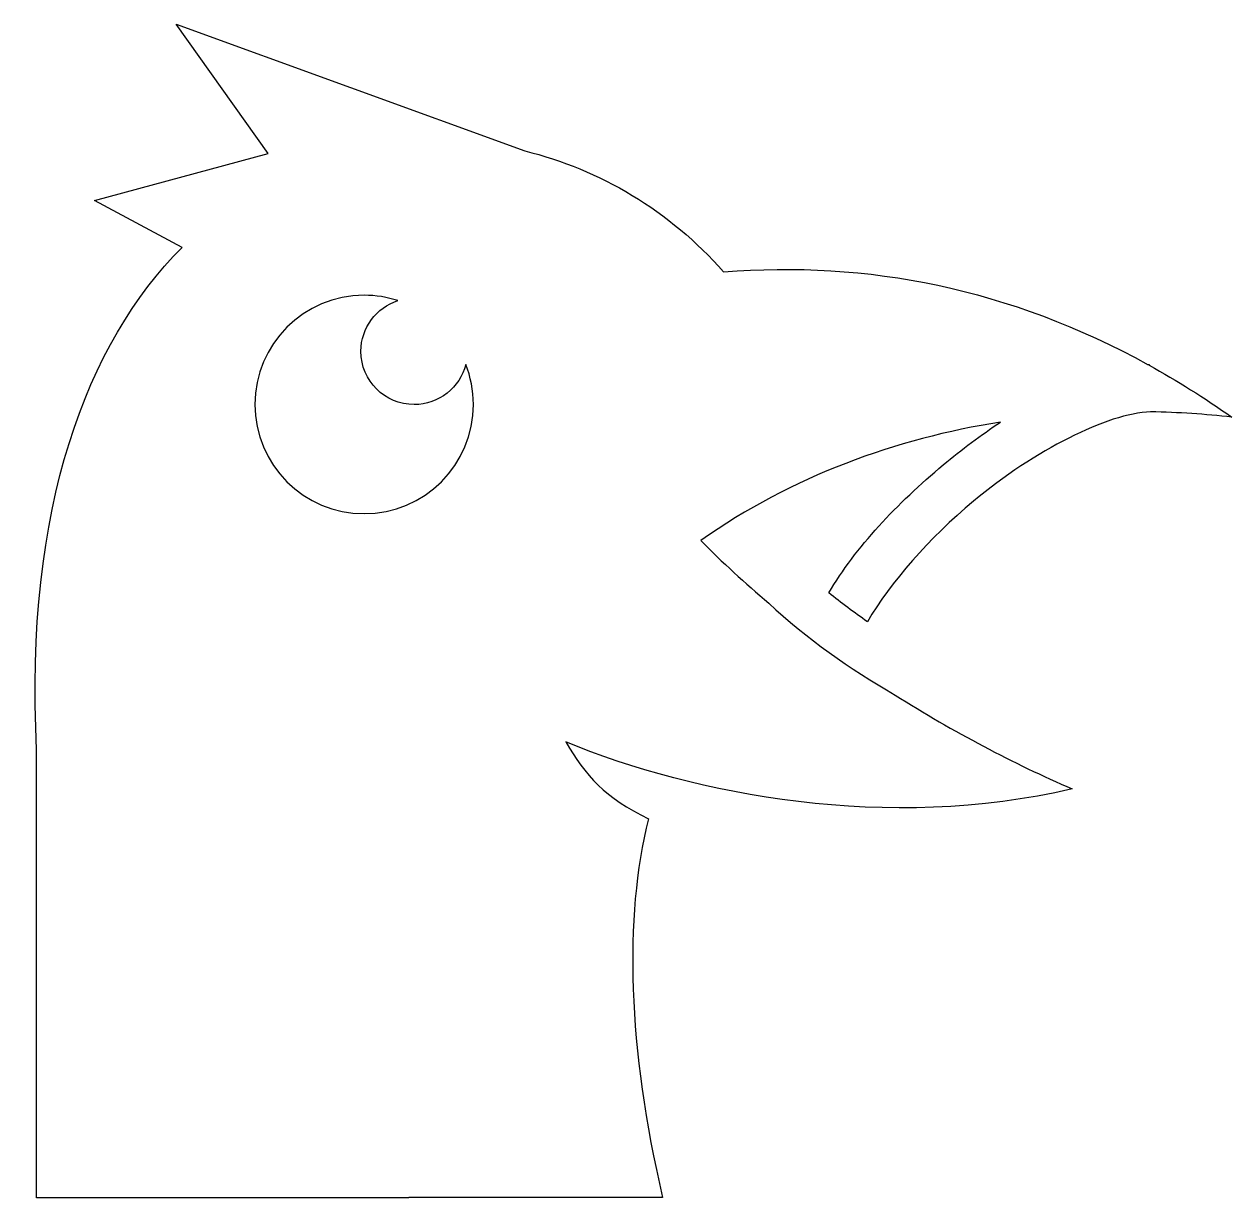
# Model space of a CAD drawing. Header units: centimetres. Extents: x -10.1 to 10.1, y -10 to 9.6.
import ezdxf

# ---------------------------------------------------------------- set-up
doc = ezdxf.new("R2010")
doc.units = ezdxf.units.CM
doc.header["$MEASUREMENT"] = 0
doc.layers.add('Layer 1', color=7, linetype='Continuous')

msp = doc.modelspace()

# ---------------------------------------------------------------- linework, layer by layer
at = {"layer": 'Layer 1'}
for points, knots in [([(-7.53487, 9.59583), (-7.53487, 9.59583), (-5.9997, 7.43472), (-5.9997, 7.43472), (-5.9997, 7.43472), (-5.9997, 7.43472), (-8.90275, 6.652), (-8.90275, 6.652), (-8.90275, 6.652), (-8.90275, 6.652), (-7.44003, 5.87063), (-7.44003, 5.87063), (-7.44003, 5.87063), (-9.02639, 4.26825), (-10.07477, 1.5385), (-9.86604, -2.51827), (-9.86604, -2.51827), (-9.86604, -2.51827), (-9.86604, -9.99381), (-9.86604, -9.99381), (-9.86604, -9.99381), (-9.86604, -9.99381), (-3.65411, -9.99381), (-3.65411, -9.99381), (-3.65411, -9.99381), (-3.65411, -9.99381), (-3.65411, -9.98588), (-3.65411, -9.98588), (-3.65411, -9.98588), (-3.65411, -9.98588), (0.57981, -9.98588), (0.57981, -9.98588), (0.57981, -9.98588), (0.00042, -7.49662), (-0.06823, -5.32105), (0.34523, -3.66596), (0.34523, -3.66596), (-0.36969, -3.32946), (-0.71428, -2.93384), (-1.03577, -2.38511), (-1.03577, -2.38511), (1.12947, -3.27633), (4.34562, -3.88553), (7.41764, -3.16918), (7.41764, -3.16918), (6.4382, -2.74345), (5.43279, -2.21711), (4.46192, -1.60239), (4.46192, -1.60239), (4.46137, -1.60209), (4.46108, -1.60138), (4.46057, -1.60112), (4.46057, -1.60112), (3.70172, -1.15777), (2.98714, -0.66301), (2.35356, -0.06722), (2.35356, -0.06722), (1.95781, 0.26506), (1.57725, 0.61346), (1.21895, 0.9777), (1.21895, 0.9777), (2.74012, 2.05319), (4.47841, 2.67694), (6.22243, 2.95437), (6.22243, 2.95437), (5.89689, 2.73914), (5.57574, 2.49811), (5.26577, 2.24017), (5.26577, 2.24017), (4.49528, 1.59892), (3.80098, 0.85976), (3.35501, 0.10411), (3.35501, 0.10411), (3.56163, -0.06397), (3.77753, -0.22417), (4.00073, -0.37829), (4.00073, -0.37829), (4.38096, 0.27633), (5.03089, 1.0184), (5.77052, 1.63397), (5.77052, 1.63397), (6.79351, 2.48547), (8.00277, 3.09711), (8.72481, 3.12566), (8.72481, 3.12566), (8.72481, 3.12566), (8.73012, 3.12566), (8.73012, 3.12566), (8.73012, 3.12566), (9.18933, 3.11664), (9.64129, 3.08623), (10.08219, 3.03605), (10.08219, 3.03605), (9.62517, 3.35851), (9.16512, 3.64694), (8.70245, 3.90315), (8.70245, 3.90315), (8.70245, 3.90315), (8.70245, 3.91369), (8.70245, 3.91369), (8.70245, 3.91369), (8.69634, 3.91344), (8.69022, 3.91264), (8.68402, 3.91234), (8.68402, 3.91234), (6.37136, 5.1886), (3.99368, 5.65367), (1.59854, 5.46075), (1.59854, 5.46075), (0.70154, 6.48248), (-0.46874, 7.17361), (-1.71827, 7.47954), (-1.71827, 7.47954), (-1.71827, 7.47954), (-7.53491, 9.59587), (-7.53491, 9.59587), (-7.53491, 9.59587), (-7.53491, 9.59587), (-7.53487, 9.59583), (-7.53487, 9.59583)], [0, 0, 0, 0, 0.03225806, 0.03225806, 0.03225806, 0.03225806, 0.06451613, 0.06451613, 0.06451613, 0.06451613, 0.09677419, 0.09677419, 0.09677419, 0.09677419, 0.12903226, 0.12903226, 0.12903226, 0.12903226, 0.16129032, 0.16129032, 0.16129032, 0.16129032, 0.19354839, 0.19354839, 0.19354839, 0.19354839, 0.22580645, 0.22580645, 0.22580645, 0.22580645, 0.25806452, 0.25806452, 0.25806452, 0.25806452, 0.29032258, 0.29032258, 0.29032258, 0.29032258, 0.32258065, 0.32258065, 0.32258065, 0.32258065, 0.35483871, 0.35483871, 0.35483871, 0.35483871, 0.38709677, 0.38709677, 0.38709677, 0.38709677, 0.41935484, 0.41935484, 0.41935484, 0.41935484, 0.4516129, 0.4516129, 0.4516129, 0.4516129, 0.48387097, 0.48387097, 0.48387097, 0.48387097, 0.51612903, 0.51612903, 0.51612903, 0.51612903, 0.5483871, 0.5483871, 0.5483871, 0.5483871, 0.58064516, 0.58064516, 0.58064516, 0.58064516, 0.61290323, 0.61290323, 0.61290323, 0.61290323, 0.64516129, 0.64516129, 0.64516129, 0.64516129, 0.67741935, 0.67741935, 0.67741935, 0.67741935, 0.70967742, 0.70967742, 0.70967742, 0.70967742, 0.74193548, 0.74193548, 0.74193548, 0.74193548, 0.77419355, 0.77419355, 0.77419355, 0.77419355, 0.80645161, 0.80645161, 0.80645161, 0.80645161, 0.83870968, 0.83870968, 0.83870968, 0.83870968, 0.87096774, 0.87096774, 0.87096774, 0.87096774, 0.90322581, 0.90322581, 0.90322581, 0.90322581, 0.93548387, 0.93548387, 0.93548387, 0.93548387, 1, 1, 1, 1]), ([(-4.39997, 5.0707), (-4.20305, 5.0707), (-4.01371, 5.03891), (-3.83597, 4.98109), (-3.83597, 4.98109), (-4.1941, 4.86656), (-4.45394, 4.53128), (-4.45394, 4.13507), (-4.45394, 4.13507), (-4.45394, 3.64449), (-4.05638, 3.24693), (-3.56576, 3.24693), (-3.56576, 3.24693), (-3.15083, 3.24693), (-2.80159, 3.53173), (-2.70397, 3.91635), (-2.70397, 3.91635), (-2.62242, 3.70952), (-2.57747, 3.48404), (-2.57747, 3.24824), (-2.57747, 3.24824), (-2.57747, 2.24182), (-3.39342, 1.42582), (-4.39997, 1.42582), (-4.39997, 1.42582), (-5.40639, 1.42582), (-6.22239, 2.24177), (-6.22239, 3.24832), (-6.22239, 3.24832), (-6.22239, 4.25474), (-5.40644, 5.07074), (-4.39989, 5.07074), (-4.39989, 5.07074), (-4.39989, 5.07074), (-4.39997, 5.0707), (-4.39997, 5.0707)], [0, 0, 0, 0, 0.1, 0.1, 0.1, 0.1, 0.2, 0.2, 0.2, 0.2, 0.3, 0.3, 0.3, 0.3, 0.4, 0.4, 0.4, 0.4, 0.5, 0.5, 0.5, 0.5, 0.6, 0.6, 0.6, 0.6, 0.7, 0.7, 0.7, 0.7, 0.8, 0.8, 0.8, 0.8, 1, 1, 1, 1])]:
    msp.add_open_spline(points, degree=3, knots=knots, dxfattribs=at)

doc.saveas('drawing.dxf')
